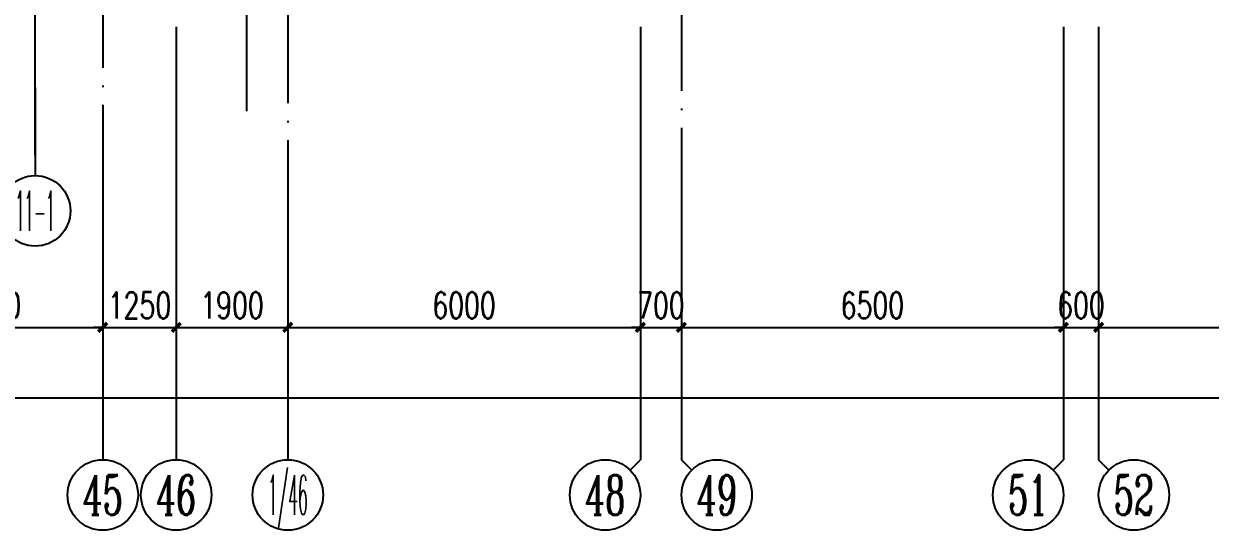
# Model space of a CAD drawing. Extents: x 290727 to 13733020, y 1731457 to 3643100.
# Drawn here: x 693767 to 713962, y 2132709 to 2141319 of the extents above; entities that cross this region are included whole.
import ezdxf
from ezdxf.enums import TextEntityAlignment as Align

# ---------------------------------------------------------------- set-up
doc = ezdxf.new("R2010")
doc.units = 0
doc.header["$LTSCALE"] = 10
doc.linetypes.add('DOTE', pattern=[2.42, 2, -0.2, 0.02, -0.2])
doc.layers.get('0').update_dxf_attribs({"linetype": 'CONTINUOUS'})
for name, color, linetype in [('AXIS', 3, 'CONTINUOUS'), ('AXIS_TEXT', 7, 'CONTINUOUS'), ('DOTE', 8, 'DOTE'), ('作业图', 4, 'CONTINUOUS'), ('文字', 4, 'CONTINUOUS')]:
    doc.layers.add(name, color=color, linetype=linetype)
doc.layers.get('0').off()
doc.styles.add('_TCH_AXIS', font='COMPLEX', dxfattribs={"bigfont": 'GBCBIG'})
doc.styles.add('_TCH_DIM_T3', font='SIMPLEX', dxfattribs={"width": 0.705882, "bigfont": 'GBCBIG'})
doc.styles.add('COMPLEX', font='COMPLEX')
doc.dimstyles.new('_TCH_ARCH&&150', dxfattribs={"dimtxt": 446.25, "dimasz": 150, "dimexe": 375, "dimexo": 450, "dimgap": 150, "dimtad": 1, "dimdec": 0, "dimzin": 0, "dimdsep": 46, "dimtxsty": '_TCH_DIM_T3', "dimblk": 'ARCHTICK', "dimcen": 0.09, "dimclrt": 7, "dimazin": 2, "dimtfac": 1, "dimtdec": 0, "dimtix": 1, "dimtmove": 2, "dimatfit": 3, "dimfxl": 1, "dimtolj": 1, "dimtzin": 0, "dimarcsym": 0})

# ---------------------------------------------------------------- blocks, each defined once
blk = doc.blocks.new('_AXISO')
blk.add_circle((0, 0), 0.5)
at = {"layer": 'AXIS_TEXT', "style": 'COMPLEX', "width": 1.041667}
blk.add_attdef('A', text='', height=0.56, dxfattribs=at).set_placement((-0.25, -0.28), (0.25, -0.28), align=Align.FIT)
blk = doc.blocks.new('_ArchTick')
at = {"color": 0, "linetype": 'ByBlock', "const_width": 0.4}
blk.add_lwpolyline([(-0.5, -0.5), (0.5, 0.5)], dxfattribs=at)
blk = doc.blocks.new('*D99')
at = {"layer": 'AXIS', "color": 0, "linetype": 'Continuous', "lineweight": -2, "transparency": 16777216}
for p, q in [((16384, 11750), (16384, 8146)), ((235384, 11750), (235384, 8146)), ((16384, 8521), (235384, 8521))]:
    blk.add_line(p, q, dxfattribs=at)
at = {"layer": 'AXIS', "color": 0, "linetype": 'Continuous', "lineweight": -2, "transparency": 16777216, "xscale": 150, "yscale": 150, "zscale": 150, "rotation": 180}
blk.add_blockref('_ArchTick', (16384, 8521), dxfattribs=at)
at = {"layer": 'AXIS', "color": 0, "linetype": 'Continuous', "lineweight": -2, "transparency": 16777216, "xscale": 150, "yscale": 150, "zscale": 150}
blk.add_blockref('_ArchTick', (235384, 8521), dxfattribs=at)
at = {"layer": 'AXIS', "color": 7, "linetype": 'Continuous', "transparency": 16777216, "insert": (125884, 8895), "char_height": 446.2, "attachment_point": 5, "style": '_TCH_DIM_T3'}
blk.add_mtext('\\A1;219000', dxfattribs=at)
blk = doc.blocks.new('*D126')
at = {"layer": 'AXIS', "color": 0, "linetype": 'Continuous', "lineweight": -2, "transparency": 16777216}
for p, q in [((206334, 11750), (206334, 9346)), ((210184, 11750), (210184, 9346)), ((206334, 9721), (210184, 9721))]:
    blk.add_line(p, q, dxfattribs=at)
at = {"layer": 'AXIS', "color": 0, "linetype": 'Continuous', "lineweight": -2, "transparency": 16777216, "xscale": 150, "yscale": 150, "zscale": 150, "rotation": 180}
blk.add_blockref('_ArchTick', (206334, 9721), dxfattribs=at)
at = {"layer": 'AXIS', "color": 0, "linetype": 'Continuous', "lineweight": -2, "transparency": 16777216, "xscale": 150, "yscale": 150, "zscale": 150}
blk.add_blockref('_ArchTick', (210184, 9721), dxfattribs=at)
at = {"layer": 'AXIS', "color": 7, "linetype": 'Continuous', "transparency": 16777216, "insert": (208259, 10095), "char_height": 446.2, "attachment_point": 5, "style": '_TCH_DIM_T3'}
blk.add_mtext('\\A1;3850', dxfattribs=at)
blk = doc.blocks.new('*D127')
at = {"layer": 'AXIS', "color": 0, "linetype": 'Continuous', "lineweight": -2, "transparency": 16777216}
for p, q in [((210184, 11750), (210184, 9346)), ((211434, 11750), (211434, 9346)), ((210184, 9721), (210034, 9721)), ((210184, 9721), (211434, 9721)), ((211434, 9721), (211584, 9721))]:
    blk.add_line(p, q, dxfattribs=at)
at = {"layer": 'AXIS', "color": 0, "linetype": 'Continuous', "lineweight": -2, "transparency": 16777216, "xscale": 150, "yscale": 150, "zscale": 150}
blk.add_blockref('_ArchTick', (210184, 9721), dxfattribs=at)
at = {"layer": 'AXIS', "color": 0, "linetype": 'Continuous', "lineweight": -2, "transparency": 16777216, "xscale": 150, "yscale": 150, "zscale": 150, "rotation": 180}
blk.add_blockref('_ArchTick', (211434, 9721), dxfattribs=at)
at = {"layer": 'AXIS', "color": 7, "linetype": 'Continuous', "transparency": 16777216, "insert": (210809, 10095), "char_height": 446.2, "attachment_point": 5, "style": '_TCH_DIM_T3'}
blk.add_mtext('\\A1;1250', dxfattribs=at)
blk = doc.blocks.new('*D128')
at = {"layer": 'AXIS', "color": 0, "linetype": 'Continuous', "lineweight": -2, "transparency": 16777216}
for p, q in [((211434, 11750), (211434, 9346)), ((213334, 11750), (213334, 9346)), ((211434, 9721), (213334, 9721))]:
    blk.add_line(p, q, dxfattribs=at)
at = {"layer": 'AXIS', "color": 0, "linetype": 'Continuous', "lineweight": -2, "transparency": 16777216, "xscale": 150, "yscale": 150, "zscale": 150, "rotation": 180}
blk.add_blockref('_ArchTick', (211434, 9721), dxfattribs=at)
at = {"layer": 'AXIS', "color": 0, "linetype": 'Continuous', "lineweight": -2, "transparency": 16777216, "xscale": 150, "yscale": 150, "zscale": 150}
blk.add_blockref('_ArchTick', (213334, 9721), dxfattribs=at)
at = {"layer": 'AXIS', "color": 7, "linetype": 'Continuous', "transparency": 16777216, "insert": (212384, 10095), "char_height": 446.2, "attachment_point": 5, "style": '_TCH_DIM_T3'}
blk.add_mtext('\\A1;1900', dxfattribs=at)
blk = doc.blocks.new('*D129')
at = {"layer": 'AXIS', "color": 0, "linetype": 'Continuous', "lineweight": -2, "transparency": 16777216}
for p, q in [((213334, 11750), (213334, 9346)), ((219334, 11750), (219334, 9346)), ((213334, 9721), (219334, 9721))]:
    blk.add_line(p, q, dxfattribs=at)
at = {"layer": 'AXIS', "color": 0, "linetype": 'Continuous', "lineweight": -2, "transparency": 16777216, "xscale": 150, "yscale": 150, "zscale": 150, "rotation": 180}
blk.add_blockref('_ArchTick', (213334, 9721), dxfattribs=at)
at = {"layer": 'AXIS', "color": 0, "linetype": 'Continuous', "lineweight": -2, "transparency": 16777216, "xscale": 150, "yscale": 150, "zscale": 150}
blk.add_blockref('_ArchTick', (219334, 9721), dxfattribs=at)
at = {"layer": 'AXIS', "color": 7, "linetype": 'Continuous', "transparency": 16777216, "insert": (216334, 10095), "char_height": 446.2, "attachment_point": 5, "style": '_TCH_DIM_T3'}
blk.add_mtext('\\A1;6000', dxfattribs=at)
blk = doc.blocks.new('*D130')
at = {"layer": 'AXIS', "color": 0, "linetype": 'Continuous', "lineweight": -2, "transparency": 16777216}
for p, q in [((219334, 11750), (219334, 9346)), ((220034, 11750), (220034, 9346)), ((219334, 9721), (219184, 9721)), ((219334, 9721), (220034, 9721)), ((220034, 9721), (220184, 9721))]:
    blk.add_line(p, q, dxfattribs=at)
at = {"layer": 'AXIS', "color": 0, "linetype": 'Continuous', "lineweight": -2, "transparency": 16777216, "xscale": 150, "yscale": 150, "zscale": 150}
blk.add_blockref('_ArchTick', (219334, 9721), dxfattribs=at)
at = {"layer": 'AXIS', "color": 0, "linetype": 'Continuous', "lineweight": -2, "transparency": 16777216, "xscale": 150, "yscale": 150, "zscale": 150, "rotation": 180}
blk.add_blockref('_ArchTick', (220034, 9721), dxfattribs=at)
at = {"layer": 'AXIS', "color": 7, "linetype": 'Continuous', "transparency": 16777216, "insert": (219684, 10095), "char_height": 446.2, "attachment_point": 5, "style": '_TCH_DIM_T3'}
blk.add_mtext('\\A1;700', dxfattribs=at)
blk = doc.blocks.new('*D131')
at = {"layer": 'AXIS', "color": 0, "linetype": 'Continuous', "lineweight": -2, "transparency": 16777216}
for p, q in [((220034, 11750), (220034, 9346)), ((226534, 11750), (226534, 9346)), ((220034, 9721), (226534, 9721))]:
    blk.add_line(p, q, dxfattribs=at)
at = {"layer": 'AXIS', "color": 0, "linetype": 'Continuous', "lineweight": -2, "transparency": 16777216, "xscale": 150, "yscale": 150, "zscale": 150, "rotation": 180}
blk.add_blockref('_ArchTick', (220034, 9721), dxfattribs=at)
at = {"layer": 'AXIS', "color": 0, "linetype": 'Continuous', "lineweight": -2, "transparency": 16777216, "xscale": 150, "yscale": 150, "zscale": 150}
blk.add_blockref('_ArchTick', (226534, 9721), dxfattribs=at)
at = {"layer": 'AXIS', "color": 7, "linetype": 'Continuous', "transparency": 16777216, "insert": (223284, 10095), "char_height": 446.2, "attachment_point": 5, "style": '_TCH_DIM_T3'}
blk.add_mtext('\\A1;6500', dxfattribs=at)
blk = doc.blocks.new('*D132')
at = {"layer": 'AXIS', "color": 0, "linetype": 'Continuous', "lineweight": -2, "transparency": 16777216}
for p, q in [((226534, 11750), (226534, 9346)), ((227134, 11750), (227134, 9346)), ((226534, 9721), (226384, 9721)), ((226534, 9721), (227134, 9721)), ((227134, 9721), (227284, 9721))]:
    blk.add_line(p, q, dxfattribs=at)
at = {"layer": 'AXIS', "color": 0, "linetype": 'Continuous', "lineweight": -2, "transparency": 16777216, "xscale": 150, "yscale": 150, "zscale": 150}
blk.add_blockref('_ArchTick', (226534, 9721), dxfattribs=at)
at = {"layer": 'AXIS', "color": 0, "linetype": 'Continuous', "lineweight": -2, "transparency": 16777216, "xscale": 150, "yscale": 150, "zscale": 150, "rotation": 180}
blk.add_blockref('_ArchTick', (227134, 9721), dxfattribs=at)
at = {"layer": 'AXIS', "color": 7, "linetype": 'Continuous', "transparency": 16777216, "insert": (226834, 10095), "char_height": 446.2, "attachment_point": 5, "style": '_TCH_DIM_T3'}
blk.add_mtext('\\A1;600', dxfattribs=at)
blk = doc.blocks.new('*D133')
at = {"layer": 'AXIS', "color": 0, "linetype": 'Continuous', "lineweight": -2, "transparency": 16777216}
for p, q in [((227134, 11750), (227134, 9346)), ((233134, 11750), (233134, 9346)), ((227134, 9721), (233134, 9721))]:
    blk.add_line(p, q, dxfattribs=at)
at = {"layer": 'AXIS', "color": 0, "linetype": 'Continuous', "lineweight": -2, "transparency": 16777216, "xscale": 150, "yscale": 150, "zscale": 150, "rotation": 180}
blk.add_blockref('_ArchTick', (227134, 9721), dxfattribs=at)
at = {"layer": 'AXIS', "color": 0, "linetype": 'Continuous', "lineweight": -2, "transparency": 16777216, "xscale": 150, "yscale": 150, "zscale": 150}
blk.add_blockref('_ArchTick', (233134, 9721), dxfattribs=at)
at = {"layer": 'AXIS', "color": 7, "linetype": 'Continuous', "transparency": 16777216, "insert": (230134, 10095), "char_height": 446.2, "attachment_point": 5, "style": '_TCH_DIM_T3'}
blk.add_mtext('\\A1;6000', dxfattribs=at)
blk = doc.blocks.new('A$C55C93FC2')
at = {"layer": 'AXIS', "linetype": 'Continuous'}
for p, q in [((210184.1, 12200), (210184.1, 7471.4)), ((211434.4, 12200), (211434.4, 7471.4)), ((213334.4, 12200), (213334.4, 7471.4)), ((219334.4, 12200), (219334.4, 7471.4)), ((220034.4, 12200), (220034.4, 7471.4)), ((226534.4, 12200), (226534.4, 7471.4)), ((227134.4, 12200), (227134.4, 7471.4)), ((219158.7, 7295.6), (219334.4, 7471.4)), ((220210.2, 7295.6), (220034.4, 7471.4)), ((226358.7, 7295.6), (226534.4, 7471.4)), ((227310.2, 7295.6), (227134.4, 7471.4))]:
    blk.add_line(p, q, dxfattribs=at)
at = {"layer": 'DOTE', "linetype": 'DOTE', "ltscale": 150}
for p, q in [((211434.4, 76542.4), (211434.4, 12200)), ((219334.4, 76542.4), (219334.4, 12200)), ((226534.4, 76542.4), (226534.4, 12200)), ((227134.4, 76542.4), (227134.4, 12200)), ((213334.4, 60091.9), (213334.4, 12200)), ((220034.4, 53042.4), (220034.4, 12200)), ((210184.1, 42542.4), (210184.1, 12200))]:
    blk.add_line(p, q, dxfattribs=at)
at = {"layer": 'AXIS', "linetype": 'Continuous'}
ref = blk.add_blockref('_AXISO', (210184.1, 6871.4), dxfattribs=dict(at, xscale=1200, yscale=1200, zscale=1200))
ref.add_attrib('A', '45', dxfattribs={"layer": 'AXIS_TEXT', "linetype": 'Continuous', "height": 678.82, "style": '_TCH_AXIS', "width": 0.6}).set_placement((209844.7, 6532), (210523.5, 6532), align=Align.FIT)
ref = blk.add_blockref('_AXISO', (211434.4, 6871.4), dxfattribs=dict(at, xscale=1200, yscale=1200, zscale=1200))
ref.add_attrib('A', '46', dxfattribs={"layer": 'AXIS_TEXT', "linetype": 'Continuous', "height": 678.82, "style": '_TCH_AXIS', "width": 0.6}).set_placement((211095, 6532), (211773.8, 6532), align=Align.FIT)
ref = blk.add_blockref('_AXISO', (213334.4, 6871.4), dxfattribs=dict(at, xscale=1200, yscale=1200, zscale=1200))
ref.add_attrib('A', '1/46', dxfattribs={"layer": 'AXIS_TEXT', "linetype": 'Continuous', "height": 678.82, "style": '_TCH_AXIS', "width": 0.291667}).set_placement((212995, 6532), (213673.8, 6532), align=Align.FIT)
ref = blk.add_blockref('_AXISO', (218734.4, 6871.4), dxfattribs=dict(at, xscale=1200, yscale=1200, zscale=1200))
ref.add_attrib('A', '48', dxfattribs={"layer": 'AXIS_TEXT', "linetype": 'Continuous', "height": 678.82, "style": '_TCH_AXIS', "width": 0.6}).set_placement((218395, 6532), (219073.8, 6532), align=Align.FIT)
ref = blk.add_blockref('_AXISO', (220634.4, 6871.4), dxfattribs=dict(at, xscale=1200, yscale=1200, zscale=1200))
ref.add_attrib('A', '49', dxfattribs={"layer": 'AXIS_TEXT', "linetype": 'Continuous', "height": 678.82, "style": '_TCH_AXIS', "width": 0.6}).set_placement((220295, 6532), (220973.8, 6532), align=Align.FIT)
ref = blk.add_blockref('_AXISO', (225934.4, 6871.4), dxfattribs=dict(at, xscale=1200, yscale=1200, zscale=1200))
ref.add_attrib('A', '51', dxfattribs={"layer": 'AXIS_TEXT', "linetype": 'Continuous', "height": 678.82, "style": '_TCH_AXIS', "width": 0.724138}).set_placement((225595, 6532), (226273.8, 6532), align=Align.FIT)
ref = blk.add_blockref('_AXISO', (227734.4, 6871.4), dxfattribs=dict(at, xscale=1200, yscale=1200, zscale=1200))
ref.add_attrib('A', '52', dxfattribs={"layer": 'AXIS_TEXT', "linetype": 'Continuous', "height": 678.82, "style": '_TCH_AXIS', "width": 0.617647}).set_placement((227395, 6532), (228073.8, 6532), align=Align.FIT)
for p1, p2, distance, picture, middle in [((16384.1, 12200), (235384.4, 12200), -3678.6, '*D99', (125884.3, 8894.5)), ((206334.1, 12200), (210184.1, 12200), -2478.6, '*D126', (208259.1, 10094.5)), ((210184.1, 12200), (211434.4, 12200), -2478.6, '*D127', (210809.3, 10094.5)), ((211434.4, 12200), (213334.4, 12200), -2478.6, '*D128', (212384.4, 10094.5)), ((213334.4, 12200), (219334.4, 12200), -2478.6, '*D129', (216334.4, 10094.5)), ((219334.4, 12200), (220034.4, 12200), -2478.6, '*D130', (219684.4, 10094.5)), ((220034.4, 12200), (226534.4, 12200), -2478.6, '*D131', (223284.4, 10094.5)), ((226534.4, 12200), (227134.4, 12200), -2478.6, '*D132', (226834.4, 10094.5)), ((227134.4, 12200), (233134.4, 12200), -2478.6, '*D133', (230134.4, 10094.5))]:
    dim = blk.add_aligned_dim(p1=p1, p2=p2, distance=distance, dimstyle='_TCH_ARCH&&150', dxfattribs=at)
    dim.commit()
    dim.dimension.update_dxf_attribs({"geometry": picture, "text_midpoint": middle})
blk = doc.blocks.new('车库建筑作业图')
at = {"layer": 'AXIS'}
blk.add_line((693962, 2140238), (693962, 2138738), dxfattribs=at)
at = {"layer": 'DOTE', "ltscale": 150}
blk.add_line((693962, 2139087), (693962, 2149120), dxfattribs=at)
at = {"layer": 'DOTE', "linetype": 'Continuous', "ltscale": 150}
blk.add_line((697563, 2139831), (697563, 2148180), dxfattribs=at)
at = {"layer": 'AXIS'}
ref = blk.add_blockref('_AXISO', (693962, 2138138), dxfattribs=dict(at, xscale=1200, yscale=1200, zscale=1200))
ref.add_attrib('A', '11-1', dxfattribs={"layer": 'AXIS_TEXT', "height": 678.8, "style": '_TCH_AXIS', "width": 0.323077}).set_placement((693623, 2137799), (694302, 2137799), align=Align.FIT)
at = {"layer": '文字', "linetype": 'Continuous'}
blk.add_blockref('A$C55C93FC2', (484928, 2126437), dxfattribs=at)

msp = doc.modelspace()

# ---------------------------------------------------------------- block references
at = {"layer": '作业图', "linetype": 'Continuous'}
msp.add_blockref('车库建筑作业图', (0, 0), dxfattribs=at)

doc.saveas('drawing.dxf')
